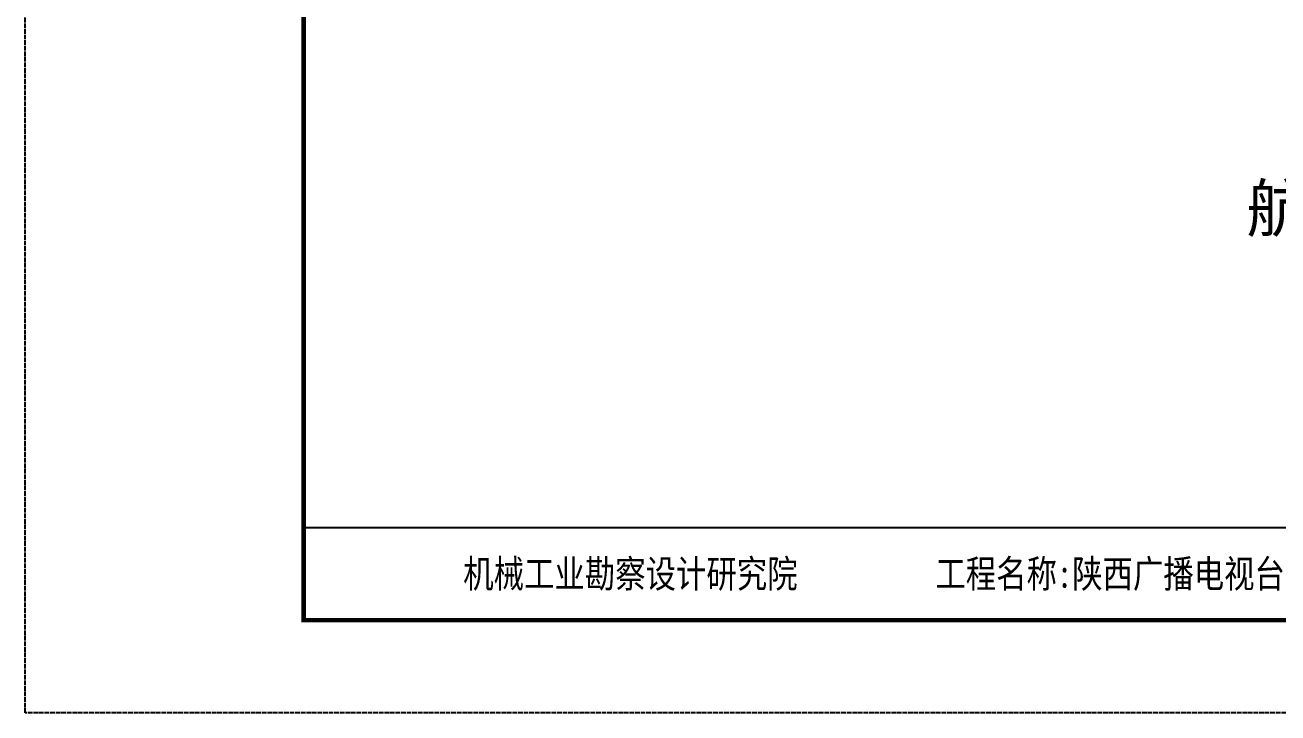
# Model space of a CAD drawing. Header units: millimetres. Extents: x 7408 to 22184, y -2085 to 5798.
# Drawn here: x 7408.3 to 7543.3, y -2084.9 to -2010.8 of the extents above; entities that cross this region are included whole.
import ezdxf
from ezdxf.enums import TextEntityAlignment as Align

# ---------------------------------------------------------------- set-up
doc = ezdxf.new("R2010")
doc.units = ezdxf.units.MM
doc.linetypes.add('XX', pattern=[12, 10, -2])
doc.layers.add('KTD', color=7, linetype='Continuous')
doc.layers.add('ZKBH', color=7, linetype='Continuous')
doc.styles.add('DZNUM', font='TIMES.TTF')
doc.styles.add('DZST', font='SimSun.ttf')

msp = doc.modelspace()

# ---------------------------------------------------------------- linework, layer by layer
at = {"layer": 'KTD'}
msp.add_line((7438.34, -2064.94), (7790.34, -2064.94), dxfattribs=at)
at = {"layer": 'KTD', "linetype": 'XX', "ltscale": 0.05}
msp.add_lwpolyline([(7408.34, -2084.94), (7408.34, -1731.35), (7800.34, -1731.35), (7800.34, -2084.94)], close=True, dxfattribs=at)
at = {"layer": 'KTD', "const_width": 0.5}
msp.add_lwpolyline([(7438.34, -2074.94), (7438.34, -1741.35), (7790.34, -1741.35), (7790.34, -2074.94)], close=True, dxfattribs=at)

# ---------------------------------------------------------------- texts
at = {"layer": 'KTD', "style": 'DZST', "width": 0.8}
for s, p in [('机械工业勘察设计研究院', (7455.53, -2069.94)), ('工程名称:陕西广播电视台广电产业园岩土工程勘察（初勘）', (7506.38, -2069.94))]:
    msp.add_text(s, height=3, dxfattribs=at).set_placement(p, align=Align.MIDDLE_LEFT)
at = {"layer": 'ZKBH', "style": 'DZNUM'}
msp.add_text('航', height=5, dxfattribs=at).set_placement((7543.28, -2030.45), align=Align.MIDDLE)

doc.saveas('drawing.dxf')
